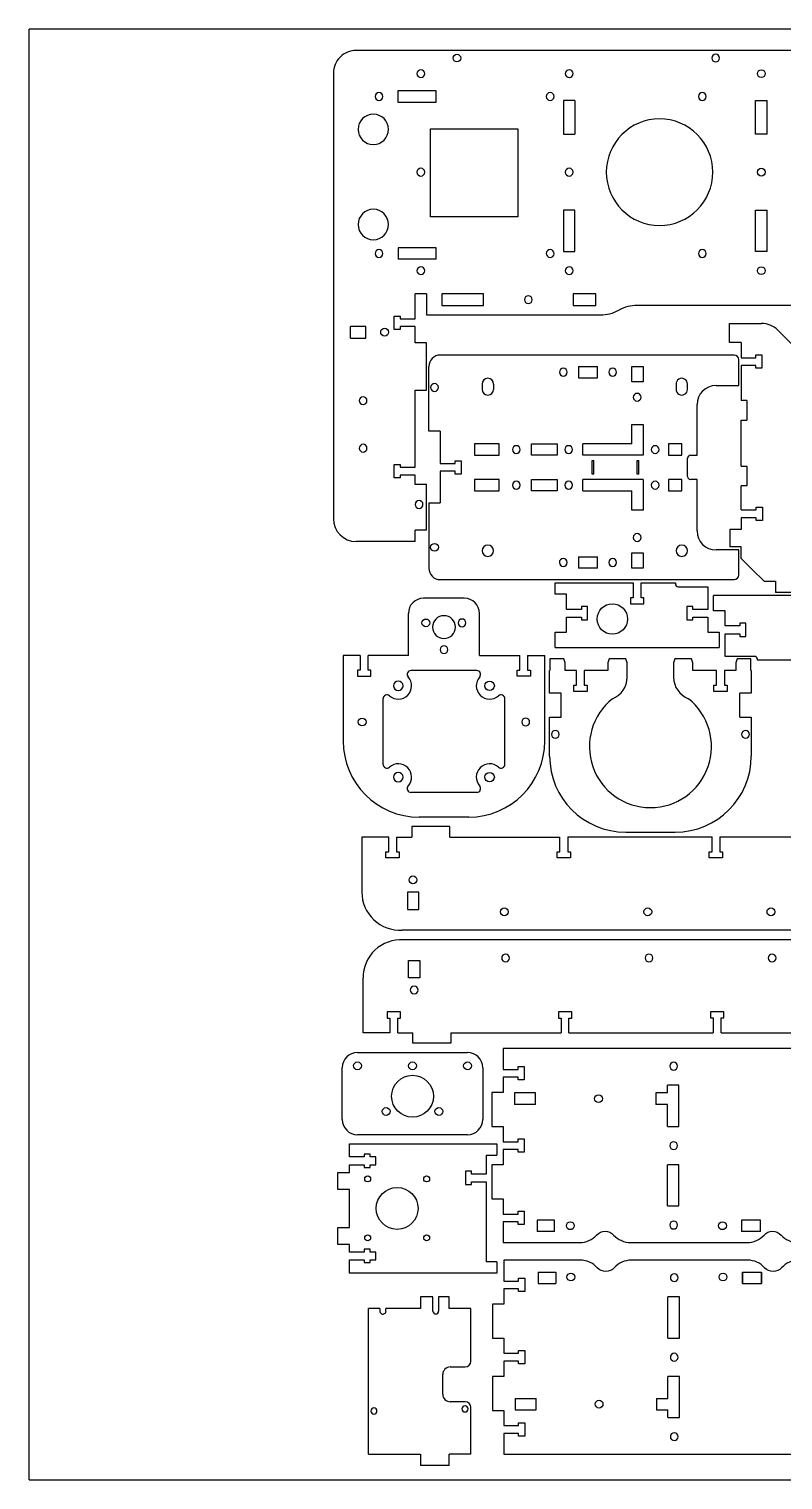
# Model space of a CAD drawing. Header units: millimetres. Extents: x -2 to 1014, y -223 to 1352.
# Drawn here: x -2 to 394, y -223 to 539 of the extents above; entities that cross this region are included whole.
import ezdxf

# ---------------------------------------------------------------- set-up
doc = ezdxf.new("R2010")
doc.units = ezdxf.units.MM
doc.layers.get('0').update_dxf_attribs({"lineweight": 0})

msp = doc.modelspace()

# ---------------------------------------------------------------- linework, layer by layer
at = {"color": 7, "lineweight": -3}
for p, q in [((-2.24, -223.22), (-2.24, 539.28)), ((1013.76, 539.28), (-2.24, 539.28)), ((581.75, 528.05), (169.76, 528.05)), ((157.76, 516.05), (157.76, 281.93)), ((191.72, 506.82), (191.72, 500.82)), ((211.72, 506.82), (191.72, 506.82)), ((211.72, 500.82), (211.72, 506.82)), ((191.72, 500.82), (211.72, 500.82)), ((284.74, 501.77), (278.74, 501.77)), ((278.74, 501.77), (278.74, 484.1)), ((284.74, 501.77), (284.74, 484.1)), ((379.74, 484.1), (379.74, 501.77)), ((379.74, 501.77), (385.74, 501.77)), ((385.74, 484.1), (385.74, 501.77)), ((208.76, 440.56), (208.76, 486.86)), ((208.76, 486.86), (254.76, 486.86)), ((254.76, 486.86), (254.76, 440.56)), ((278.74, 484.1), (284.74, 484.1)), ((385.74, 484.1), (379.74, 484.1)), ((284.74, 444), (278.74, 444)), ((278.74, 444), (278.74, 422.33)), ((284.74, 422.33), (284.74, 444)), ((379.74, 444), (385.74, 444)), ((379.74, 422.33), (379.74, 444)), ((385.74, 422.33), (385.74, 444)), ((254.76, 440.56), (208.76, 440.56)), ((211.79, 424.28), (191.79, 424.28)), ((191.79, 424.28), (191.79, 418.28)), ((211.79, 418.28), (211.79, 424.28)), ((278.74, 422.33), (284.74, 422.33)), ((385.74, 422.33), (379.74, 422.33)), ((211.79, 418.28), (191.79, 418.28)), ((200.76, 386.98), (200.76, 400.05)), ((206.76, 400.05), (200.76, 400.05)), ((206.76, 400.05), (206.76, 389.05)), ((214.71, 400.05), (214.71, 394.05)), ((236.71, 400.05), (214.71, 400.05)), ((236.71, 394.05), (236.71, 400.05)), ((283.74, 400.05), (283.74, 394.05)), ((295.74, 400.05), (283.74, 400.05)), ((295.74, 394.05), (295.74, 400.05)), ((206.76, 389.05), (298.11, 389.05)), ((214.71, 394.05), (236.71, 394.05)), ((283.74, 394.05), (295.74, 394.05)), ((846.02, 394.05), (317.48, 394.05)), ((174.76, 382.88), (166.76, 382.88)), ((166.76, 376.88), (166.76, 382.88)), ((174.76, 376.88), (174.76, 382.88)), ((189.76, 388.43), (192.96, 388.43)), ((189.76, 381.43), (189.76, 388.43)), ((192.96, 381.43), (189.76, 381.43)), ((192.96, 388.43), (192.96, 386.98)), ((192.96, 386.98), (200.76, 386.98)), ((192.96, 382.88), (192.96, 381.43)), ((200.76, 382.88), (192.96, 382.88)), ((200.76, 374.38), (200.76, 382.88)), ((366.08, 384.47), (382.85, 384.52)), ((366.09, 374.47), (366.08, 384.47)), ((166.76, 376.88), (174.76, 376.88)), ((206.76, 374.38), (200.76, 374.38)), ((206.76, 349.48), (206.76, 374.38)), ((372.09, 374.47), (366.09, 374.47)), ((372.09, 374.47), (372.09, 366.54)), ((391.37, 381.01), (447.71, 324.72)), ((368.44, 367.92), (213.94, 367.92)), ((372.09, 366.54), (379.86, 366.56)), ((379.85, 368.01), (383.05, 368.02)), ((379.86, 366.56), (379.85, 368.01)), ((383.05, 368.02), (383.06, 361.02)), ((207.94, 327.92), (207.94, 361.92)), ((286.68, 361.92), (286.68, 355.92)), ((286.68, 361.92), (296.58, 361.92)), ((296.58, 355.92), (296.58, 361.92)), ((314.63, 361.92), (320.63, 361.92)), ((314.63, 353.92), (314.63, 361.92)), ((320.63, 361.92), (320.63, 353.92)), ((370.94, 351.92), (370.94, 365.42)), ((379.86, 362.47), (372.1, 362.45)), ((372.1, 362.45), (372.11, 344.02)), ((379.86, 361.02), (379.86, 362.47)), ((383.06, 361.02), (379.86, 361.02)), ((235.94, 352.72), (235.94, 349.92)), ((241.94, 352.72), (241.94, 349.92)), ((286.68, 355.92), (296.58, 355.92)), ((320.63, 353.92), (314.63, 353.92)), ((337.95, 352.54), (337.94, 349.93)), ((343.94, 349.92), (343.94, 352.72)), ((358.94, 351.92), (370.94, 351.92)), ((200.76, 308.98), (200.76, 349.48)), ((200.76, 349.48), (206.76, 349.48)), ((375.11, 344.02), (372.11, 344.02)), ((375.11, 344.02), (375.11, 333.7)), ((348.94, 315.27), (348.94, 341.92)), ((213.94, 327.92), (207.94, 327.92)), ((213.94, 327.92), (213.94, 311.02)), ((314.63, 321.27), (314.63, 331.42)), ((314.63, 331.42), (320.63, 331.42)), ((320.63, 331.42), (320.63, 315.27)), ((372.13, 309.52), (372.11, 333.7)), ((372.11, 333.7), (375.11, 333.7)), ((244.89, 321.27), (231.94, 321.27)), ((231.94, 321.27), (231.94, 315.27)), ((244.89, 315.27), (244.89, 321.27)), ((261.99, 315.27), (261.99, 321.27)), ((261.99, 321.27), (275.39, 321.27)), ((275.39, 321.27), (275.39, 315.27)), ((288.85, 315.27), (288.85, 321.27)), ((314.63, 321.27), (288.85, 321.27)), ((333.99, 321.27), (333.99, 315.27)), ((340.94, 321.27), (333.99, 321.27)), ((340.94, 315.27), (340.94, 321.27)), ((231.94, 315.27), (244.89, 315.27)), ((275.39, 315.27), (261.99, 315.27)), ((320.63, 315.27), (288.85, 315.27)), ((333.99, 315.27), (340.94, 315.27)), ((343.94, 304.07), (343.94, 313.77)), ((345.44, 315.27), (348.94, 315.27)), ((189.76, 303.43), (189.76, 310.43)), ((189.76, 310.43), (192.96, 310.43)), ((192.96, 310.43), (192.96, 308.98)), ((192.96, 308.98), (200.76, 308.98)), ((213.94, 311.02), (221.74, 310.95)), ((221.74, 306.88), (213.94, 306.95)), ((213.94, 306.95), (213.94, 290.22)), ((221.74, 310.95), (221.74, 312.35)), ((221.74, 312.35), (224.94, 312.35)), ((221.74, 305.38), (221.74, 306.88)), ((224.94, 305.35), (221.74, 305.38)), ((224.94, 312.35), (224.94, 305.35)), ((293.78, 305.4), (293.78, 312.44)), ((293.78, 312.44), (294.68, 312.44)), ((294.68, 305.4), (293.78, 305.4)), ((294.68, 305.4), (294.68, 312.44)), ((317.4, 305.4), (317.4, 312.44)), ((317.4, 312.44), (318.3, 312.44)), ((318.3, 305.4), (317.4, 305.4)), ((318.3, 305.4), (318.3, 312.44)), ((372.13, 309.52), (375.2, 309.52)), ((375.2, 309.52), (375.2, 299.2)), ((192.96, 303.43), (189.76, 303.43)), ((192.96, 304.88), (192.96, 303.43)), ((200.76, 304.88), (192.96, 304.88)), ((200.76, 299.93), (200.76, 304.88)), ((206.76, 299.93), (200.76, 299.93)), ((206.76, 275.93), (206.76, 299.93)), ((231.94, 302.57), (231.94, 296.57)), ((244.89, 302.57), (231.94, 302.57)), ((244.89, 296.57), (244.89, 302.57)), ((261.99, 296.57), (261.99, 302.57)), ((261.99, 302.57), (275.39, 302.57)), ((275.39, 302.57), (275.39, 296.57)), ((288.85, 296.57), (288.85, 302.57)), ((320.63, 302.57), (288.85, 302.57)), ((320.63, 302.57), (320.63, 286.42)), ((340.94, 302.57), (333.99, 302.57)), ((333.99, 302.57), (333.99, 296.57)), ((340.94, 296.57), (340.94, 302.57)), ((348.94, 302.57), (345.44, 302.57)), ((348.94, 275.52), (348.94, 302.57)), ((372.14, 286.54), (372.13, 299.2)), ((375.2, 299.2), (372.13, 299.2)), ((207.94, 290.22), (207.94, 255.92)), ((207.94, 290.22), (213.94, 290.22)), ((231.94, 296.57), (244.89, 296.57)), ((275.39, 296.57), (261.99, 296.57)), ((288.85, 296.57), (314.63, 296.57)), ((314.63, 286.42), (314.63, 296.57)), ((333.99, 296.57), (340.94, 296.57)), ((320.63, 286.42), (314.63, 286.42)), ((372.14, 286.54), (380.09, 286.56)), ((380.09, 282.47), (372.14, 282.45)), ((372.14, 282.45), (372.14, 276.25)), ((380.08, 288.01), (383.28, 288.02)), ((380.09, 286.56), (380.08, 288.01)), ((380.09, 281.02), (380.09, 282.47)), ((383.28, 288.02), (383.29, 281.02)), ((206.76, 275.93), (200.76, 275.93)), ((200.76, 269.93), (200.76, 275.93)), ((366.14, 276.25), (366.15, 267.1)), ((372.14, 276.25), (366.14, 276.25)), ((383.29, 281.02), (380.09, 281.02)), ((200.76, 269.93), (169.76, 269.93)), ((372.15, 267.1), (366.15, 267.1)), ((372.15, 261.1), (372.15, 267.1)), ((286.68, 261.92), (286.68, 255.92)), ((286.68, 261.92), (296.58, 261.92)), ((296.58, 255.92), (296.58, 261.92)), ((314.63, 255.92), (314.63, 263.92)), ((314.63, 263.92), (320.63, 263.92)), ((320.63, 263.92), (320.63, 255.92)), ((370.94, 265.52), (358.94, 265.52)), ((370.94, 252.42), (370.94, 265.52)), ((372.15, 261.1), (378.16, 255.1)), ((296.58, 255.92), (286.68, 255.92)), ((320.63, 255.92), (314.63, 255.92)), ((384.16, 249.11), (378.16, 255.1)), ((213.94, 249.92), (368.44, 249.92)), ((274.33, 248.22), (315.39, 248.22)), ((274.33, 242.22), (274.33, 248.22)), ((315.39, 248.22), (315.39, 240.42)), ((319.49, 248.22), (337.54, 248.22)), ((319.49, 240.42), (319.49, 248.22)), ((337.54, 248.22), (337.54, 247.72)), ((339.04, 246.22), (354.54, 246.22)), ((354.54, 246.22), (354.54, 234.28)), ((384.16, 249.11), (390.16, 249.11)), ((390.16, 249.11), (390.16, 243.11)), ((226.6, 240.13), (205.2, 240.13)), ((280.34, 242.22), (274.33, 242.22)), ((280.34, 234.28), (280.34, 242.22)), ((313.94, 240.42), (313.94, 237.22)), ((315.39, 240.42), (313.94, 240.42)), ((313.94, 237.22), (320.94, 237.22)), ((320.94, 240.42), (319.49, 240.42)), ((320.94, 237.22), (320.94, 240.42)), ((443.9, 241.56), (357.68, 241.56)), ((357.68, 233.56), (357.68, 241.56)), ((399.31, 243.11), (390.16, 243.11)), ((197.2, 210.13), (197.2, 232.13)), ((234.6, 210.13), (234.6, 232.13)), ((288.13, 234.28), (280.34, 234.28)), ((280.34, 230.18), (288.13, 230.18)), ((280.34, 222.25), (280.34, 230.18)), ((288.13, 235.73), (288.13, 234.28)), ((291.33, 235.73), (288.13, 235.73)), ((288.13, 230.18), (288.13, 228.73)), ((291.33, 228.73), (291.33, 235.73)), ((343.55, 235.73), (343.55, 228.73)), ((346.75, 235.73), (343.55, 235.73)), ((346.75, 234.28), (346.75, 235.73)), ((354.54, 234.28), (346.75, 234.28)), ((346.75, 230.18), (354.54, 230.18)), ((346.75, 228.73), (346.75, 230.18)), ((354.54, 230.18), (354.54, 222.25)), ((363.69, 233.56), (357.68, 233.56)), ((363.69, 225.62), (363.69, 233.56)), ((274.33, 222.25), (280.34, 222.25)), ((274.33, 214.25), (274.33, 222.25)), ((288.13, 228.73), (291.33, 228.73)), ((343.55, 228.73), (346.75, 228.73)), ((354.54, 222.25), (360.55, 222.25)), ((360.55, 222.25), (360.55, 214.25)), ((371.48, 225.62), (363.69, 225.62)), ((363.69, 209.59), (363.69, 221.52)), ((363.69, 221.52), (371.48, 221.52)), ((371.48, 227.07), (371.48, 225.62)), ((374.68, 227.07), (371.48, 227.07)), ((371.48, 221.52), (371.48, 220.07)), ((374.68, 220.07), (374.68, 227.07)), ((274.33, 214.25), (360.55, 214.25)), ((371.48, 220.07), (374.68, 220.07)), ((162.9, 210.13), (162.9, 165.13)), ((171.9, 210.13), (162.9, 210.13)), ((171.9, 210.13), (171.9, 202.33)), ((197.2, 210.13), (176, 210.13)), ((176, 202.33), (176, 210.13)), ((234.6, 210.13), (255.8, 210.13)), ((255.8, 202.33), (255.8, 210.13)), ((259.9, 210.13), (268.9, 210.13)), ((259.9, 210.13), (259.9, 202.33)), ((268.9, 165.13), (268.9, 210.13)), ((278.9, 208.22), (271.6, 208.22)), ((271.6, 208.22), (271.6, 202.22)), ((279.6, 206.22), (278.9, 208.22)), ((279.6, 202.22), (279.6, 206.22)), ((302.8, 208.22), (302.1, 206.22)), ((302.1, 206.22), (302.1, 202.22)), ((311.55, 208.22), (302.8, 208.22)), ((312.25, 206.22), (311.55, 208.22)), ((312.25, 198.58), (312.25, 206.22)), ((337.35, 208.22), (336.65, 206.22)), ((336.65, 206.22), (336.65, 198.58)), ((346.1, 208.22), (337.35, 208.22)), ((346.8, 206.22), (346.1, 208.22)), ((346.8, 202.22), (346.8, 206.22)), ((379.19, 209.59), (363.69, 209.59)), ((370, 208.22), (369.3, 206.22)), ((369.3, 206.22), (369.3, 202.22)), ((377.3, 208.22), (370, 208.22)), ((377.3, 202.22), (377.3, 208.22)), ((380.69, 207.59), (380.69, 208.09)), ((398.74, 207.59), (380.69, 207.59)), ((170.45, 202.33), (170.45, 199.13)), ((171.9, 202.33), (170.45, 202.33)), ((170.45, 199.13), (177.45, 199.13)), ((177.45, 202.33), (176, 202.33)), ((177.45, 199.13), (177.45, 202.33)), ((233.19, 202.13), (198.61, 202.13)), ((254.35, 199.13), (254.35, 202.33)), ((254.35, 202.33), (255.8, 202.33)), ((261.35, 199.13), (254.35, 199.13)), ((259.9, 202.33), (261.35, 202.33)), ((261.35, 202.33), (261.35, 199.13)), ((271.6, 202.22), (271.45, 202.22)), ((271.45, 190.21), (271.45, 202.22)), ((285.55, 202.22), (279.6, 202.22)), ((285.55, 194.42), (285.55, 202.22)), ((302.1, 202.22), (289.65, 202.22)), ((289.65, 202.22), (289.65, 194.42)), ((359.25, 202.22), (346.8, 202.22)), ((359.25, 194.42), (359.25, 202.22)), ((369.3, 202.22), (363.35, 202.22)), ((363.35, 202.22), (363.35, 194.42)), ((377.45, 202.22), (377.3, 202.22)), ((377.45, 202.22), (377.45, 190.21)), ((284.1, 191.22), (284.1, 194.42)), ((284.1, 194.42), (285.55, 194.42)), ((291.1, 191.22), (284.1, 191.22)), ((289.65, 194.42), (291.1, 194.42)), ((291.1, 194.42), (291.1, 191.22)), ((357.8, 191.22), (357.8, 194.42)), ((357.8, 194.42), (359.25, 194.42)), ((364.8, 191.22), (357.8, 191.22)), ((363.35, 194.42), (364.8, 194.42)), ((364.8, 194.42), (364.8, 191.22)), ((183.9, 152.83), (183.9, 187.42)), ((247.9, 152.83), (247.9, 187.42)), ((277.45, 190.21), (271.45, 190.21)), ((277.45, 177.64), (277.45, 190.21)), ((371.45, 177.64), (371.45, 190.21)), ((377.45, 190.21), (371.45, 190.21)), ((271.45, 177.64), (277.45, 177.64)), ((271.45, 157.21), (271.45, 177.64)), ((371.45, 177.64), (377.45, 177.64)), ((377.45, 177.64), (377.45, 157.21)), ((233.19, 138.13), (198.61, 138.13)), ((228.9, 125.13), (202.9, 125.13)), ((186.85, 114.65), (172.72, 114.64)), ((172.72, 114.64), (172.73, 85.72)), ((186.85, 106.85), (186.85, 114.65)), ((190.95, 114.65), (198.95, 114.65)), ((190.95, 114.65), (190.95, 106.85)), ((218.95, 120.16), (198.95, 120.15)), ((198.95, 120.15), (198.95, 114.65)), ((218.95, 114.66), (218.95, 120.16)), ((218.95, 114.66), (276.85, 114.67)), ((276.85, 106.87), (276.85, 114.67)), ((280.95, 114.68), (356.85, 114.7)), ((280.95, 114.68), (280.95, 106.88)), ((311.45, 117.21), (337.45, 117.21)), ((356.85, 106.9), (356.85, 114.7)), ((360.95, 114.7), (436.85, 114.72)), ((360.95, 114.7), (360.95, 106.9)), ((185.4, 103.65), (185.4, 106.85)), ((185.4, 106.85), (186.85, 106.85)), ((190.95, 106.85), (192.4, 106.85)), ((192.4, 106.85), (192.4, 103.65)), ((275.4, 103.67), (275.4, 106.87)), ((275.4, 106.87), (276.85, 106.87)), ((280.95, 106.88), (282.4, 106.88)), ((282.4, 106.88), (282.4, 103.68)), ((355.4, 103.7), (355.4, 106.9)), ((355.4, 106.9), (356.85, 106.9)), ((360.95, 106.9), (362.4, 106.9)), ((362.4, 106.9), (362.4, 103.7)), ((192.4, 103.65), (185.4, 103.65)), ((282.4, 103.68), (275.4, 103.67)), ((362.4, 103.7), (355.4, 103.7)), ((202.67, 85.76), (196.67, 85.75)), ((196.67, 85.75), (196.67, 76.65)), ((202.67, 76.65), (202.67, 85.76)), ((196.67, 76.65), (202.67, 76.65)), ((588.86, 65.77), (193.91, 65.76)), ((589.48, 60.78), (194.53, 60.62)), ((197.3, 40.64), (197.3, 49.74)), ((197.3, 49.74), (203.3, 49.74)), ((203.3, 49.74), (203.3, 40.64)), ((173.36, 11.74), (173.36, 40.66)), ((203.3, 40.64), (197.3, 40.64)), ((193.04, 22.74), (186.04, 22.74)), ((186.04, 22.74), (186.04, 19.54)), ((186.04, 19.54), (187.49, 19.54)), ((187.49, 19.54), (187.49, 11.74)), ((191.59, 11.74), (191.59, 19.54)), ((191.59, 19.54), (193.04, 19.54)), ((193.04, 19.54), (193.04, 22.74)), ((283.04, 22.75), (276.04, 22.75)), ((276.04, 22.75), (276.04, 19.55)), ((276.04, 19.55), (277.49, 19.55)), ((277.49, 19.55), (277.49, 11.75)), ((281.59, 11.75), (281.59, 19.55)), ((281.59, 19.55), (283.04, 19.55)), ((283.04, 19.55), (283.04, 22.75)), ((363.04, 22.76), (356.04, 22.76)), ((356.04, 22.76), (356.04, 19.56)), ((356.04, 19.56), (357.49, 19.56)), ((357.49, 19.56), (357.49, 11.76)), ((361.59, 11.76), (361.59, 19.56)), ((361.59, 19.56), (363.04, 19.56)), ((363.04, 19.56), (363.04, 22.76)), ((187.49, 11.74), (173.36, 11.74)), ((191.59, 11.74), (199.59, 11.74)), ((199.59, 6.24), (199.59, 11.74)), ((219.59, 11.74), (277.49, 11.75)), ((219.59, 11.74), (219.59, 6.24)), ((281.59, 11.75), (357.49, 11.76)), ((361.59, 11.76), (437.49, 11.76)), ((170.44, 1.43), (228.31, 1.43)), ((219.59, 6.24), (199.59, 6.24)), ((247.04, 3.5), (247.04, -7.45)), ((996.93, 3.5), (247.04, 3.5)), ((162.44, -33.76), (162.44, -6.57)), ((236.31, -6.57), (236.31, -33.76)), ((247.04, -7.45), (254.84, -7.45)), ((254.84, -6), (258.04, -6)), ((254.84, -7.45), (254.84, -6)), ((258.04, -6), (258.04, -13)), ((247.04, -11.55), (247.04, -19.55)), ((254.84, -11.55), (247.04, -11.55)), ((254.84, -13), (254.84, -11.55)), ((258.04, -13), (254.84, -13)), ((241.04, -19.55), (241.04, -37.45)), ((247.04, -19.55), (241.04, -19.55)), ((264.04, -19.86), (253.04, -19.86)), ((253.04, -19.86), (253.04, -25.86)), ((264.04, -25.86), (264.04, -19.86)), ((327.35, -19.86), (327.35, -25.86)), ((333.35, -19.86), (327.35, -19.86)), ((339.35, -15.78), (333.35, -15.78)), ((333.35, -19.86), (333.35, -15.78)), ((339.35, -37.45), (339.35, -15.78)), ((264.04, -25.86), (253.04, -25.86)), ((333.35, -25.86), (327.35, -25.86)), ((333.35, -37.45), (333.35, -25.86)), ((241.04, -37.45), (247.04, -37.45)), ((247.04, -37.45), (247.04, -45.45)), ((333.35, -37.45), (339.35, -37.45)), ((228.31, -41.76), (170.44, -41.76)), ((247.04, -45.45), (254.84, -45.45)), ((254.84, -44), (258.04, -44)), ((254.84, -45.45), (254.84, -44)), ((258.04, -44), (258.04, -51)), ((166.17, -46.51), (243.65, -46.51)), ((166.17, -53.46), (166.17, -46.51)), ((173.97, -52.01), (173.97, -53.46)), ((177.17, -52.01), (173.97, -52.01)), ((177.17, -53.46), (177.17, -52.01)), ((238.15, -52.51), (238.15, -62.46)), ((238.15, -52.51), (243.65, -52.51)), ((243.65, -46.51), (243.65, -52.51)), ((247.04, -49.55), (247.04, -57.55)), ((254.84, -49.55), (247.04, -49.55)), ((254.84, -51), (254.84, -49.55)), ((258.04, -51), (254.84, -51)), ((173.97, -53.46), (166.17, -53.46)), ((166.17, -57.56), (173.97, -57.56)), ((166.17, -61.56), (166.17, -57.56)), ((173.97, -57.56), (173.97, -59.01)), ((173.97, -59.01), (177.17, -59.01)), ((180.17, -53.46), (177.17, -53.46)), ((177.17, -57.56), (180.17, -57.56)), ((177.17, -59.01), (177.17, -57.56)), ((180.17, -57.56), (180.17, -53.46)), ((241.04, -57.55), (241.04, -75.45)), ((247.04, -57.55), (241.04, -57.55)), ((339.35, -57.55), (333.35, -57.55)), ((333.35, -79.22), (333.35, -57.55)), ((339.35, -79.22), (339.35, -57.55)), ((160.17, -61.56), (166.17, -61.56)), ((160.17, -70.56), (160.17, -61.56)), ((227.15, -61.01), (227.15, -68.01)), ((230.35, -61.01), (227.15, -61.01)), ((227.15, -68.01), (230.35, -68.01)), ((230.35, -62.46), (230.35, -61.01)), ((238.15, -62.46), (230.35, -62.46)), ((230.35, -66.56), (238.15, -66.56)), ((230.35, -68.01), (230.35, -66.56)), ((238.15, -66.56), (238.15, -108.51)), ((166.17, -70.56), (160.17, -70.56)), ((166.17, -90.46), (166.17, -70.56)), ((241.04, -75.45), (247.04, -75.45)), ((247.04, -75.45), (247.04, -83.45)), ((247.04, -83.45), (254.84, -83.45)), ((254.84, -82), (258.04, -82)), ((254.84, -83.45), (254.84, -82)), ((258.04, -82), (258.04, -89)), ((333.35, -79.22), (339.35, -79.22)), ((160.17, -90.46), (166.17, -90.46)), ((160.17, -99.46), (160.17, -90.46)), ((247.04, -87.55), (247.04, -98.5)), ((254.84, -87.55), (247.04, -87.55)), ((254.84, -89), (254.84, -87.55)), ((258.04, -89), (254.84, -89)), ((274.06, -86.62), (264.89, -86.62)), ((264.89, -86.62), (264.89, -92.62)), ((274.06, -92.62), (274.06, -86.62)), ((382.3, -86.62), (372.28, -86.62)), ((372.28, -86.62), (372.28, -92.62)), ((382.27, -92.62), (382.27, -86.62)), ((382.3, -92.62), (382.3, -86.62)), ((247.04, -98.5), (287.22, -98.5)), ((274.06, -92.62), (264.89, -92.62)), ((314.06, -98.5), (375.22, -98.5)), ((382.3, -92.62), (372.28, -92.62)), ((166.17, -99.46), (160.17, -99.46)), ((166.17, -103.46), (166.17, -99.46)), ((173.97, -103.46), (166.17, -103.46)), ((173.97, -102.01), (173.97, -103.46)), ((177.17, -102.01), (173.97, -102.01)), ((177.17, -103.46), (177.17, -102.01)), ((180.17, -103.46), (177.17, -103.46)), ((180.17, -107.56), (180.17, -103.46)), ((166.17, -107.56), (173.97, -107.56)), ((166.17, -114.51), (166.17, -107.56)), ((173.97, -107.56), (173.97, -109.01)), ((173.97, -109.01), (177.17, -109.01)), ((177.17, -107.56), (180.17, -107.56)), ((177.17, -109.01), (177.17, -107.56)), ((243.65, -108.51), (238.15, -108.51)), ((243.65, -108.51), (243.65, -114.51)), ((247.36, -107.71), (247.36, -118.66)), ((287.54, -107.71), (247.36, -107.71)), ((265.51, -114.01), (265.51, -120.01)), ((265.51, -114.01), (274.68, -114.01)), ((274.68, -114.01), (274.68, -120.01)), ((375.54, -107.71), (314.37, -107.71)), ((372.88, -114.01), (382.9, -114.01)), ((372.88, -114.01), (372.88, -120.01)), ((372.9, -120.01), (372.9, -114.01)), ((382.9, -114.01), (382.9, -120.01)), ((382.9, -120.01), (382.9, -114.01)), ((243.65, -114.51), (166.17, -114.51)), ((247.36, -118.66), (255.16, -118.66)), ((255.16, -117.21), (258.36, -117.21)), ((255.16, -118.66), (255.16, -117.21)), ((258.36, -117.21), (258.36, -124.21)), ((265.51, -120.01), (274.68, -120.01)), ((372.88, -120.01), (382.9, -120.01)), ((210.1, -127.05), (203.6, -127.05)), ((203.6, -127.05), (203.6, -133.05)), ((210.1, -134.45), (210.1, -127.05)), ((218.6, -127.05), (213.1, -127.05)), ((213.1, -127.05), (213.1, -134.45)), ((218.6, -133.05), (218.6, -127.05)), ((247.36, -122.76), (247.36, -130.76)), ((255.16, -122.76), (247.36, -122.76)), ((255.16, -124.21), (255.16, -122.76)), ((258.36, -124.21), (255.16, -124.21)), ((333.67, -148.66), (333.67, -126.99)), ((339.67, -126.99), (333.67, -126.99)), ((339.67, -148.66), (339.67, -126.99)), ((176.25, -209.59), (176.25, -133.05)), ((182.2, -133.05), (176.25, -133.05)), ((182.2, -133.05), (182.2, -134.45)), ((203.6, -133.05), (185.43, -133.05)), ((185.43, -134.32), (185.43, -133.05)), ((230.1, -133.05), (218.6, -133.05)), ((230.1, -160.85), (230.1, -133.05)), ((241.36, -130.76), (241.36, -148.66)), ((247.36, -130.76), (241.36, -130.76)), ((241.36, -148.66), (247.36, -148.66)), ((247.36, -148.66), (247.36, -156.66)), ((333.67, -148.66), (339.67, -148.66)), ((247.36, -156.66), (255.16, -156.66)), ((255.16, -155.21), (258.36, -155.21)), ((255.16, -156.66), (255.16, -155.21)), ((258.36, -155.21), (258.36, -162.21)), ((219.25, -163.85), (227.1, -163.85)), ((247.36, -160.76), (247.36, -168.76)), ((255.16, -160.76), (247.36, -160.76)), ((255.16, -162.21), (255.16, -160.76)), ((258.36, -162.21), (255.16, -162.21)), ((215.25, -178.14), (215.25, -167.85)), ((241.36, -168.76), (241.36, -186.66)), ((247.36, -168.76), (241.36, -168.76)), ((339.67, -168.76), (333.67, -168.76)), ((333.67, -180.36), (333.67, -168.76)), ((339.67, -190.43), (339.67, -168.76)), ((227.1, -182.14), (219.25, -182.14)), ((253.36, -180.36), (253.36, -186.36)), ((253.36, -180.36), (264.36, -180.36)), ((264.36, -186.36), (264.36, -180.36)), ((327.67, -180.36), (333.67, -180.36)), ((327.67, -180.36), (327.67, -186.36)), ((230.1, -209.59), (230.1, -185.14)), ((241.36, -186.66), (247.36, -186.66)), ((247.36, -186.66), (247.36, -194.66)), ((253.36, -186.36), (264.36, -186.36)), ((327.67, -186.36), (333.67, -186.36)), ((333.67, -190.43), (333.67, -186.36)), ((333.67, -190.43), (339.67, -190.43)), ((247.36, -194.66), (255.16, -194.66)), ((255.16, -193.21), (258.36, -193.21)), ((255.16, -194.66), (255.16, -193.21)), ((258.36, -193.21), (258.36, -200.21)), ((247.36, -198.76), (247.36, -209.71)), ((255.16, -198.76), (247.36, -198.76)), ((255.16, -200.21), (255.16, -198.76)), ((258.36, -200.21), (255.16, -200.21)), ((176.25, -209.59), (203.6, -209.59)), ((203.6, -209.59), (203.6, -215.59)), ((218.6, -215.59), (218.6, -209.59)), ((230.1, -209.59), (218.6, -209.59)), ((247.36, -209.71), (997.25, -209.71)), ((218.6, -215.59), (203.6, -215.59)), ((-2.24, -223.22), (1013.76, -223.22))]:
    msp.add_line(p, q, dxfattribs=at)
for centre, radius in [((222.74, 523.99), 2), ((382.74, 515.82), 2.05), ((382.74, 464.05), 2.05), ((382.74, 412.28), 2.05), ((184.69, 379.99), 2.05), ((210.94, 266.92), 2.05), ((304.44, 229.23), 8), ((206.4, 227.18), 2.05), ((239.9, 194.13), 2.5), ((172.9, 175.13), 2.05), ((239.9, 146.13), 2.5), ((199.6, 92.14), 2.05), ((247.67, 75.34), 2.05), ((323.05, 75.34), 2.05), ((387.79, 75.34), 2.05), ((170.44, -5.57), 2.05), ((199.37, -5.57), 2.05), ((228.31, -5.57), 2.05), ((199.37, -21.57), 11), ((185.51, -29.57), 2.05), ((213.23, -29.57), 2.05), ((175.8, -65.01), 1.55), ((206.8, -65.01), 1.55), ((191.3, -80.51), 11), ((175.8, -96.01), 1.55), ((206.8, -96.01), 1.55)]:
    msp.add_circle(centre, radius, dxfattribs=at)
at = {"color": 7, "lineweight": -3, "extrusion": (3.05311e-16, -5.91646e-31, -1)}
for centre, radius in [((-358.74, 523.99), 2), ((-203.76, 515.82), 2.05), ((-181.74, 503.82), 2.05), ((-271.74, 503.82), 2.05), ((-351.74, 503.82), 2.05), ((-178.76, 486.54), 8), ((-329.24, 464.05), 28), ((-203.76, 464.05), 2.05), ((-178.76, 436.54), 8), ((-181.74, 421.28), 2.05), ((-351.74, 421.28), 2.05), ((-203.76, 412.28), 2.05), ((-173.39, 343.99), 2.05), ((-173.39, 318.99), 2.05), ((-202.82, 289.43), 2.05)]:
    msp.add_circle(centre, radius, dxfattribs=at)
at = {"color": 7, "lineweight": -3, "extrusion": (3.05311e-16, -1.37143e-30, -1)}
for centre in [(-281.74, 515.82), (-281.74, 464.05), (-281.74, 412.28)]:
    msp.add_circle(centre, 2.05, dxfattribs=at)
at = {"color": 7, "lineweight": -3, "extrusion": (1.72085e-15, -8.62472e-15, -1)}
for centre, radius in [((-278.62, 358.92), 2.05), ((-304.62, 358.92), 2.05), ((-210.94, 350.92), 2.05), ((-317.44, 345.77), 2.05), ((-253.94, 318.27), 2.05), ((-281.44, 318.27), 2.05), ((-326.94, 318.27), 2.05), ((-253.94, 299.57), 2.05), ((-281.44, 299.57), 2.05), ((-326.94, 299.57), 2.05), ((-238.94, 265.12), 3), ((-317.44, 272.07), 2.05), ((-340.94, 265.12), 3)]:
    msp.add_circle(centre, radius, dxfattribs=at)
at = {"color": 7, "lineweight": -3, "extrusion": (-5.58281e-16, 4.29455e-15, -1)}
msp.add_circle((-215.9, 224.98), 6, dxfattribs=at)
at = {"color": 7, "lineweight": -3, "extrusion": (8.32667e-16, 3.49148e-15, -1)}
for centre, radius in [((-225.4, 227.18), 2.05), ((-215.9, 213.13), 2.05), ((-191.9, 194.13), 2.5), ((-258.9, 175.13), 2.05), ((-191.9, 146.13), 2.5)]:
    msp.add_circle(centre, radius, dxfattribs=at)
at = {"color": 7, "lineweight": -3, "extrusion": (8.32667e-16, 3.26944e-15, -1)}
for centre in [(-274.45, 168.59), (-374.45, 168.59)]:
    msp.add_circle(centre, 2.05, dxfattribs=at)
at = {"color": 7, "lineweight": -3, "extrusion": (4.69038e-16, 3.49307e-15, -1)}
for centre in [(-248.29, 51.07), (-323.67, 51.1), (-388.41, 51.12)]:
    msp.add_circle(centre, 2.05, dxfattribs=at)
at = {"color": 7, "lineweight": -3, "extrusion": (-3.43728e-15, 3.49148e-15, -1)}
msp.add_circle((-200.23, 34.25), 2.05, dxfattribs=at)
at = {"color": 7, "lineweight": -3, "extrusion": (3.39343e-15, -3.05311e-16, -1)}
msp.add_circle((-179.07, -187), 1.62, dxfattribs=at)
at = {"color": 7, "lineweight": -3, "extrusion": (3.39412e-15, -3.05311e-16, -1)}
msp.add_circle((-226.99, -185.86), 1.62, dxfattribs=at)
at = {"color": 7, "lineweight": -3}
for centre, radius, start, end in [((169.76, 516.05), 12, 89.99965, 180), ((271.74, 421.28), 2.05, 360, 357.82875), ((260.24, 397.05), 2.05, 360, 359.17429), ((298.11, 409.05), 20, 270, 298.95502), ((317.48, 374.05), 20, 90, 118.95502), ((382.89, 372.52), 12, 45.03196, 90.1628), ((213.94, 361.92), 6, 90, 180), ((368.44, 365.42), 2.5, 0, 90), ((238.94, 352.72), 3, 360, 180), ((340.94, 352.72), 3, 0.00001, 183.44016), ((358.94, 341.92), 10, 90, 180), ((238.94, 349.92), 3, 180, 360), ((340.94, 349.92), 3, 179.8088, 360), ((345.44, 313.77), 1.5, 90, 180), ((345.44, 304.07), 1.5, 180, 270), ((169.76, 281.93), 12, 180, 270), ((358.94, 275.52), 10, 180, 270), ((278.62, 258.92), 2.05, 90.13975, 90), ((304.62, 258.92), 2.05, 90.13975, 90), ((213.94, 255.92), 6, 180, 270), ((368.44, 252.42), 2.5, 270, 360), ((339.04, 247.72), 1.5, 180, 270), ((205.2, 232.13), 8, 90, 180), ((226.6, 232.13), 8, 0, 90), ((379.19, 208.09), 1.5, 0, 90), ((191.9, 194.13), 7, 228.18969, 41.81031), ((198.61, 200.13), 2, 90, 221.81031), ((239.9, 194.13), 7, 138.18969, 311.81031), ((233.19, 200.13), 2, 318.18969, 90), ((300.25, 198.58), 12, 290.70577, 360), ((348.65, 198.58), 12, 180, 249.29423), ((185.9, 187.42), 2, 48.18969, 180), ((245.9, 187.42), 2, 0, 131.81031), ((324.45, 162.21), 32.1, 128.44177, 51.55823), ((202.9, 165.13), 40, 180, 270), ((228.9, 165.13), 40, 270, 0), ((185.9, 152.83), 2, 180, 311.81031), ((191.9, 146.13), 7, 318.18969, 131.81031), ((239.9, 146.13), 7, 48.18969, 221.81031), ((245.9, 152.83), 2, 228.18969, 0), ((311.45, 157.21), 40, 180, 270), ((337.45, 157.21), 40, 270, 360), ((198.61, 140.13), 2, 138.18969, 270), ((233.19, 140.13), 2, 270, 41.81031), ((192.73, 85.73), 20, 180.01745, 273.38945), ((193.36, 40.66), 20, 86.63382, 180.00582), ((170.44, -6.57), 8, 90, 180), ((228.31, -6.57), 8, 360, 90), ((170.44, -33.76), 8, 180, 270), ((228.31, -33.76), 8, 270, 360), ((183.82, -134.45), 1.62, 180, 4.60489), ((211.6, -134.45), 1.5, 180, 0), ((219.25, -167.85), 4, 90, 180), ((227.1, -160.85), 3, 270, 360), ((219.25, -178.14), 4, 180, 270), ((227.1, -185.14), 3, 360, 90)]:
    msp.add_arc(centre, radius, start, end, dxfattribs=at)
at = {"color": 7, "lineweight": -3, "extrusion": (-4.64103e-08, -1.57526e-22, -1)}
for centre in [(336.64, -5.73), (336.64, -47.5), (336.64, -89.27)]:
    msp.add_ellipse(centre, major_axis=(2.05, 0, 0), ratio=1, dxfattribs=at)
at = {"color": 7, "lineweight": -3, "extrusion": (4.64103e-08, 1.57526e-22, 1)}
for centre, major_axis in [((297.14, -22.86), (-2.05, 0, 0)), ((282.3, -89.62), (2.05, 0, 0)), ((362.3, -89.62), (2.05, 0, 0))]:
    msp.add_ellipse(centre, major_axis=major_axis, ratio=1, dxfattribs=at)
at = {"color": 7, "lineweight": -3, "extrusion": (4.64103e-08, 1.5551e-22, 1)}
for centre, major_axis, start_param, end_param in [((287.22, -86.5), (-10.95, -4.9, 0), 1.150262, 1.991331), ((375.22, -86.5), (10.95, 4.9, 0), 4.291855, 5.132923)]:
    msp.add_ellipse(centre, major_axis=major_axis, ratio=1, start_param=start_param, end_param=end_param, dxfattribs=at)
at = {"color": 7, "lineweight": -3, "extrusion": (-4.64103e-08, -1.57526e-22, -1)}
for centre in [(300.64, -98.5), (388.64, -98.5)]:
    msp.add_ellipse(centre, major_axis=(6, 0, 0), ratio=1, start_param=3.87132, end_param=5.553458, dxfattribs=at)
at = {"color": 7, "lineweight": -3, "extrusion": (4.64103e-08, 1.52201e-22, 1)}
for centre in [(314.06, -86.5), (402.06, -86.5)]:
    msp.add_ellipse(centre, major_axis=(10.95, -4.9, 0), ratio=1, start_param=4.291855, end_param=5.132923, dxfattribs=at)
at = {"color": 7, "lineweight": -3, "extrusion": (-4.64103e-08, -3.04402e-22, 1)}
for centre, major_axis, start_param, end_param in [((287.54, -119.71), (-10.95, 4.9, 0), 4.291855, 5.132923), ((314.37, -119.71), (10.95, 4.9, 0), 1.150262, 1.991331)]:
    msp.add_ellipse(centre, major_axis=major_axis, ratio=1, start_param=start_param, end_param=end_param, dxfattribs=at)
at = {"color": 7, "lineweight": -3, "extrusion": (4.64103e-08, 3.07481e-22, -1)}
for centre in [(300.96, -107.71), (388.96, -107.71)]:
    msp.add_ellipse(centre, major_axis=(6, 0, 0), ratio=1, start_param=0.729728, end_param=2.411865, dxfattribs=at)
at = {"color": 7, "lineweight": -3, "extrusion": (-4.64103e-08, -3.07711e-22, 1)}
msp.add_ellipse((375.54, -119.71), major_axis=(10.95, -4.9, 0), ratio=1, start_param=1.150262, end_param=1.991331, dxfattribs=at)
at = {"color": 7, "lineweight": -3, "extrusion": (-4.64103e-08, -2.97785e-22, 1)}
msp.add_ellipse((402.37, -119.71), major_axis=(10.95, 4.9, 0), ratio=1, start_param=1.150262, end_param=1.991331, dxfattribs=at)
at = {"color": 7, "lineweight": -3, "extrusion": (-4.64103e-08, -3.07481e-22, 1)}
for centre, major_axis in [((282.62, -116.59), (2.05, 0, 0)), ((362.61, -116.59), (2.05, 0, 0)), ((297.46, -183.36), (-2.05, 0, 0))]:
    msp.add_ellipse(centre, major_axis=major_axis, ratio=1, dxfattribs=at)
at = {"color": 7, "lineweight": -3, "extrusion": (4.64103e-08, 3.07481e-22, -1)}
for centre in [(336.96, -116.94), (336.96, -158.71), (336.96, -200.48)]:
    msp.add_ellipse(centre, major_axis=(2.05, 0, 0), ratio=1, dxfattribs=at)

doc.saveas('drawing.dxf')
